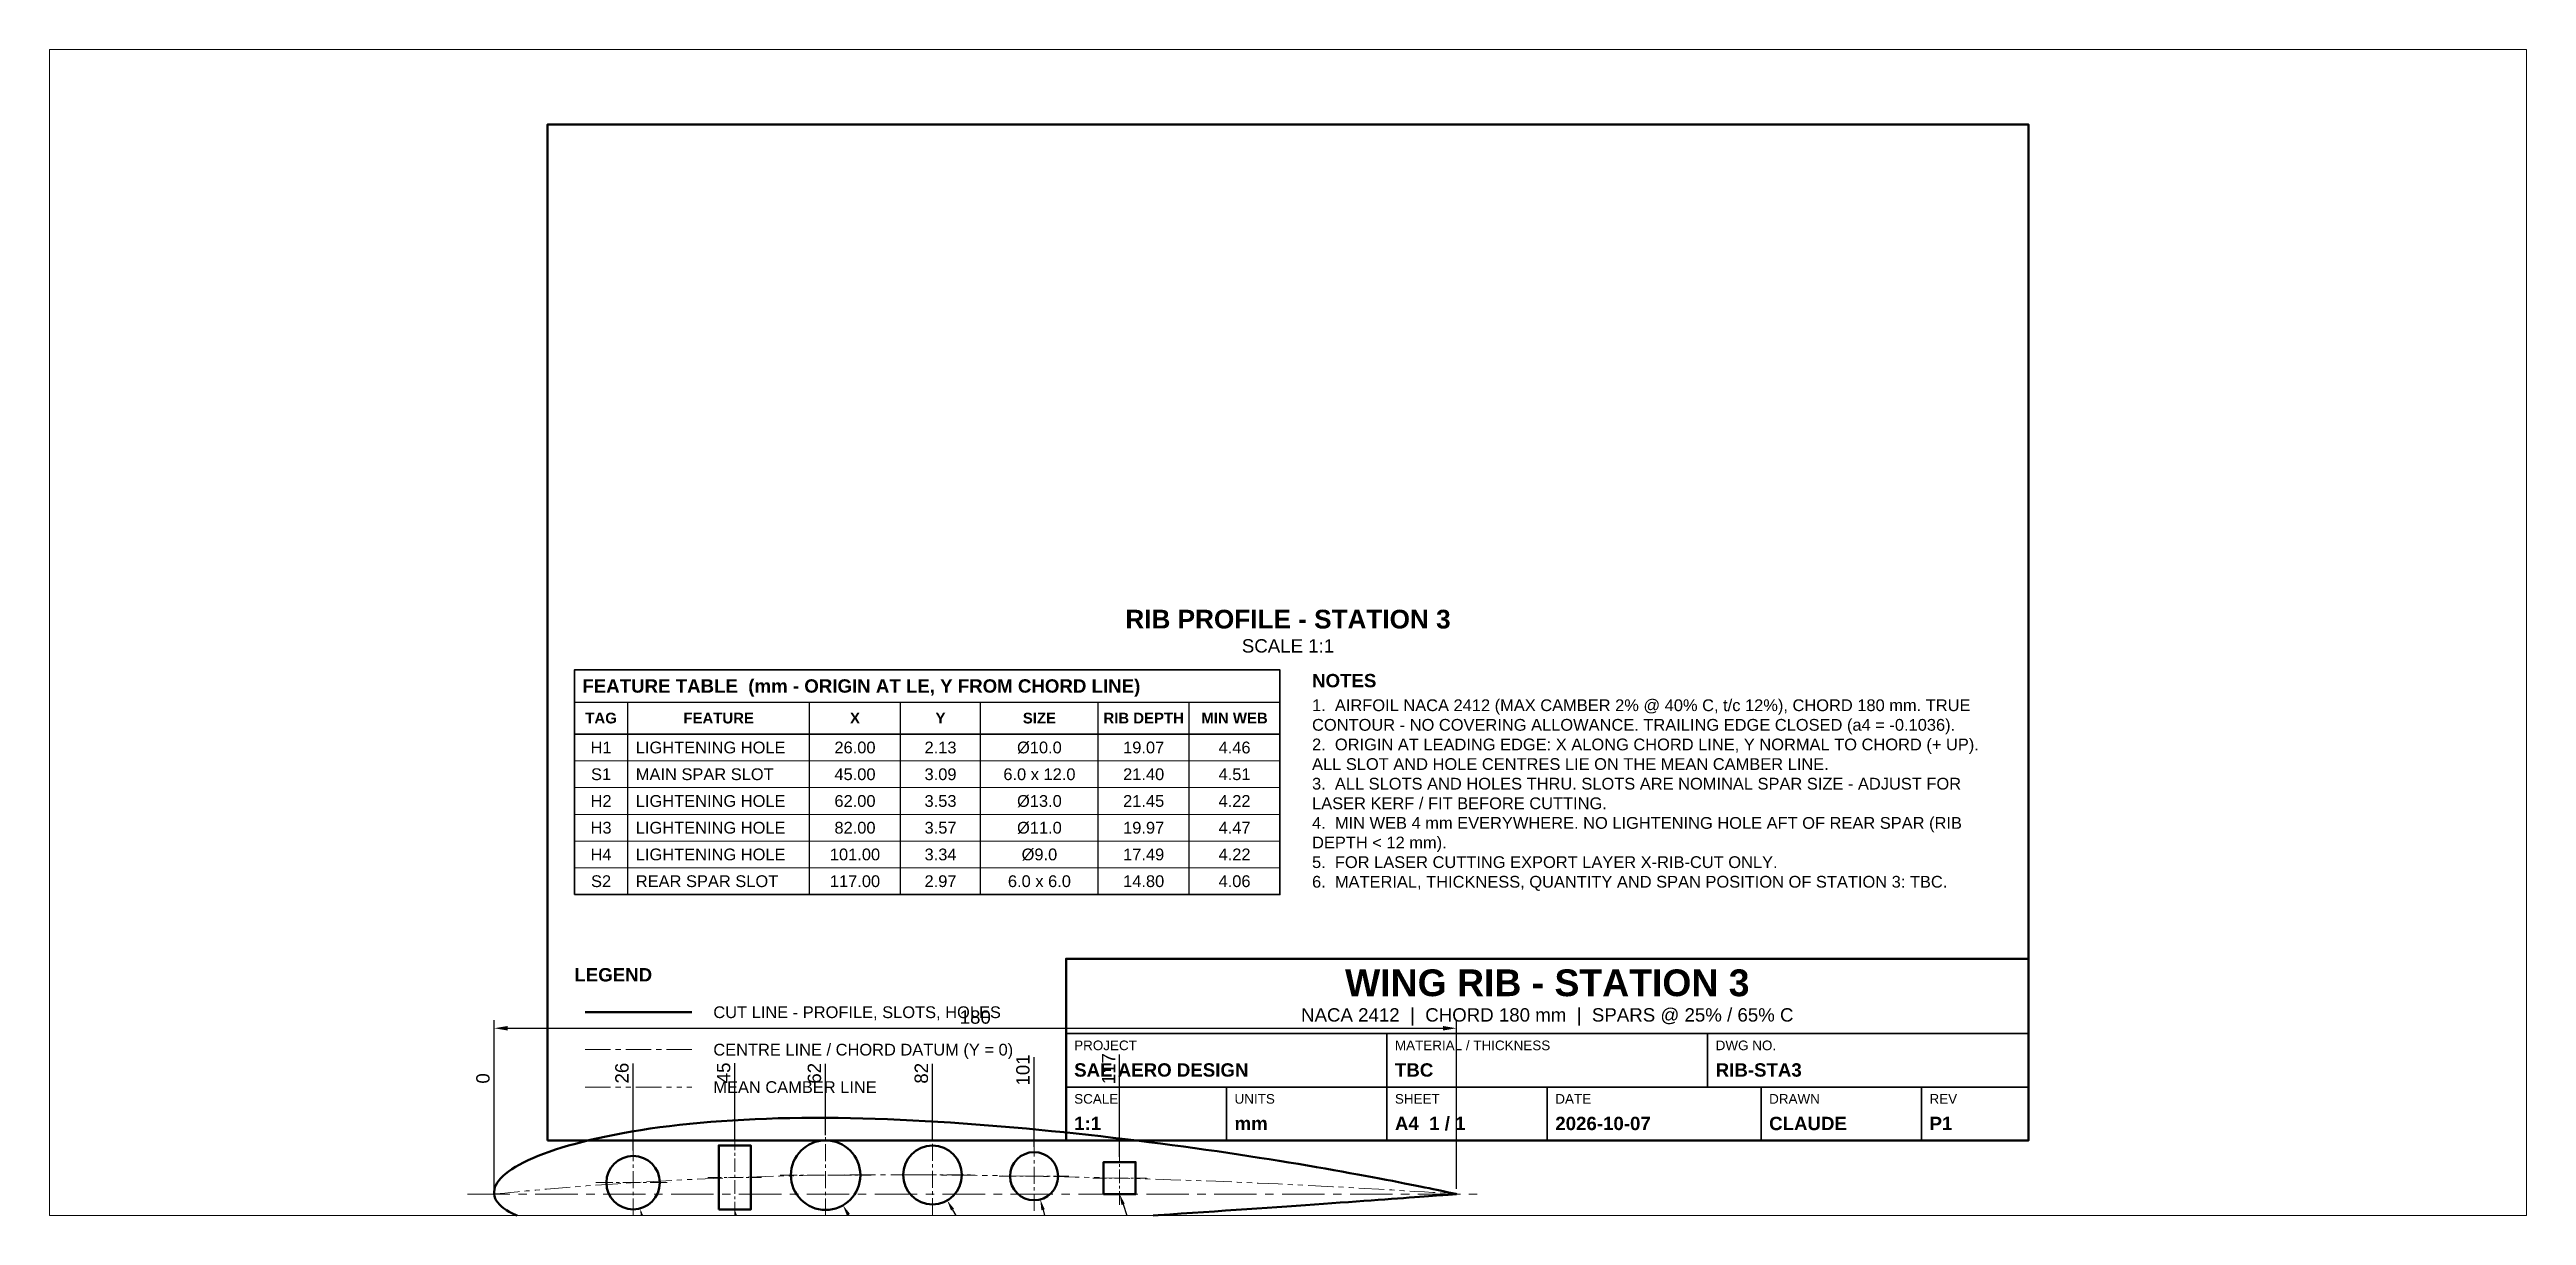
# Paper-space layout 'RIB STA 3' of a CAD drawing. Header units: millimetres. Extents: x -83 to 380, y -4 to 214.
# The model-space entities are those that its viewports show. They can reach past a viewport. Long polylines and large blocks are cut down to what shows.
import ezdxf
from ezdxf import colors
from ezdxf.entities.mleader import LeaderData, LeaderLine
from ezdxf.enums import TextEntityAlignment as Align
from ezdxf.math import Vec2, Vec3

# ---------------------------------------------------------------- set-up
doc = ezdxf.new("R2010")
doc.units = ezdxf.units.MM
doc.linetypes.add('CENTER', pattern=[50.8, 31.75, -6.35, 6.35, -6.35])
doc.linetypes.add('PHANTOM', pattern=[63.5, 31.75, -6.35, 6.35, -6.35, 6.35, -6.35])
for name, color, linetype, lineweight in [('X-ANNO-DIMS', 2, 'Continuous', 18), ('X-ANNO-NOTE', 7, 'Continuous', 25), ('X-ANNO-SCHD', 7, 'Continuous', 25), ('X-ANNO-TTLB', 7, 'Continuous', 35), ('X-RIB-CAMB', 8, 'PHANTOM', 13), ('X-RIB-CNTR', 1, 'CENTER', 18), ('X-RIB-CUT', 7, 'Continuous', 50)]:
    doc.layers.add(name, color=color, linetype=linetype, lineweight=lineweight)
doc.styles.add('ARIAL', font='arial.ttf')
doc.styles.add('ARIAL-B', font='arialbd.ttf')
doc.dimstyles.new('RIB-ISO', dxfattribs={"dimtxt": 2.5, "dimasz": 2.5, "dimexe": 1.5, "dimexo": 1, "dimgap": 0.8, "dimtad": 1, "dimdec": 1, "dimdsep": 46, "dimtxsty": 'ARIAL', "dimcen": 2.5, "dimadec": 0, "dimazin": 0, "dimtfac": 1, "dimtmove": 0, "dimatfit": 3, "dimfxl": 1, "dimarcsym": 0})

# ---------------------------------------------------------------- blocks, each defined once
blk = doc.blocks.new('*D58')
at = {"layer": 'Defpoints', "color": 0, "transparency": 16777216}
for p in [(0, 20), (0, 0), (0, 0)]:
    blk.add_point(p, dxfattribs=at)
at = {"layer": 'X-ANNO-DIMS', "color": 0, "lineweight": -2, "transparency": 16777216}
blk.add_line((0, 1), (0, 22.43), dxfattribs=at)
at = {"layer": 'X-ANNO-DIMS', "color": 0, "transparency": 16777216, "insert": (-2.08, 21.62), "char_height": 2.5, "attachment_point": 5, "rotation": 90, "style": 'ARIAL'}
blk.add_mtext('0', dxfattribs=at)
blk = doc.blocks.new('*D59')
at = {"layer": 'Defpoints', "color": 0, "transparency": 16777216}
for p in [(26, 20), (26, 7.13), (0, 0)]:
    blk.add_point(p, dxfattribs=at)
at = {"layer": 'X-ANNO-DIMS', "color": 0, "lineweight": -2, "transparency": 16777216}
blk.add_line((26, 8.13), (26, 24.42), dxfattribs=at)
at = {"layer": 'X-ANNO-DIMS', "color": 0, "transparency": 16777216, "insert": (23.92, 22.61), "char_height": 2.5, "attachment_point": 5, "rotation": 90, "style": 'ARIAL'}
blk.add_mtext('26', dxfattribs=at)
blk = doc.blocks.new('*D60')
at = {"layer": 'Defpoints', "color": 0, "transparency": 16777216}
for p in [(45, 20), (45, 9.09), (0, 0)]:
    blk.add_point(p, dxfattribs=at)
at = {"layer": 'X-ANNO-DIMS', "color": 0, "lineweight": -2, "transparency": 16777216}
blk.add_line((45, 10.09), (45, 24.5), dxfattribs=at)
at = {"layer": 'X-ANNO-DIMS', "color": 0, "transparency": 16777216, "insert": (42.93, 22.65), "char_height": 2.5, "attachment_point": 5, "rotation": 90, "style": 'ARIAL'}
blk.add_mtext('45', dxfattribs=at)
blk = doc.blocks.new('*D61')
at = {"layer": 'Defpoints', "color": 0, "transparency": 16777216}
for p in [(62, 20), (62, 10.03), (0, 0)]:
    blk.add_point(p, dxfattribs=at)
at = {"layer": 'X-ANNO-DIMS', "color": 0, "lineweight": -2, "transparency": 16777216}
blk.add_line((62, 11.03), (62, 24.37), dxfattribs=at)
at = {"layer": 'X-ANNO-DIMS', "color": 0, "transparency": 16777216, "insert": (59.92, 22.58), "char_height": 2.5, "attachment_point": 5, "rotation": 90, "style": 'ARIAL'}
blk.add_mtext('62', dxfattribs=at)
blk = doc.blocks.new('*D62')
at = {"layer": 'Defpoints', "color": 0, "transparency": 16777216}
for p in [(82, 20), (82, 9.07), (0, 0)]:
    blk.add_point(p, dxfattribs=at)
at = {"layer": 'X-ANNO-DIMS', "color": 0, "lineweight": -2, "transparency": 16777216}
blk.add_line((82, 10.07), (82, 24.36), dxfattribs=at)
at = {"layer": 'X-ANNO-DIMS', "color": 0, "transparency": 16777216, "insert": (79.92, 22.58), "char_height": 2.5, "attachment_point": 5, "rotation": 90, "style": 'ARIAL'}
blk.add_mtext('82', dxfattribs=at)
blk = doc.blocks.new('*D63')
at = {"layer": 'Defpoints', "color": 0, "transparency": 16777216}
for p in [(101, 20), (101, 7.84), (0, 0)]:
    blk.add_point(p, dxfattribs=at)
at = {"layer": 'X-ANNO-DIMS', "color": 0, "lineweight": -2, "transparency": 16777216}
blk.add_line((101, 8.84), (101, 25.61), dxfattribs=at)
at = {"layer": 'X-ANNO-DIMS', "color": 0, "transparency": 16777216, "insert": (98.92, 23.2), "char_height": 2.5, "attachment_point": 5, "rotation": 90, "style": 'ARIAL'}
blk.add_mtext('101', dxfattribs=at)
blk = doc.blocks.new('*D64')
at = {"layer": 'Defpoints', "color": 0, "transparency": 16777216}
for p in [(117, 20), (117, 5.98), (0, 0)]:
    blk.add_point(p, dxfattribs=at)
at = {"layer": 'X-ANNO-DIMS', "color": 0, "lineweight": -2, "transparency": 16777216}
blk.add_line((117, 6.98), (117, 26.09), dxfattribs=at)
at = {"layer": 'X-ANNO-DIMS', "color": 0, "transparency": 16777216, "insert": (114.94, 23.44), "char_height": 2.5, "attachment_point": 5, "rotation": 90, "style": 'ARIAL'}
blk.add_mtext('117', dxfattribs=at)
blk = doc.blocks.new('*D65')
at = {"layer": 'Defpoints', "color": 0, "transparency": 16777216}
for p in [(180, 31), (0, 0), (180, 0)]:
    blk.add_point(p, dxfattribs=at)
at = {"layer": 'X-ANNO-DIMS', "color": 0, "lineweight": -2, "transparency": 16777216}
for p, q in [((0, 1), (0, 32.5)), ((180, 1), (180, 32.5)), ((2.5, 31), (177.5, 31))]:
    blk.add_line(p, q, dxfattribs=at)
at = {"layer": 'X-ANNO-DIMS', "color": 0, "transparency": 16777216}
for points in [[(2.5, 31.42), (2.5, 30.58), (0, 31)], [(177.5, 31.42), (177.5, 30.58), (180, 31)]]:
    blk.add_solid(points, dxfattribs=at)
at = {"layer": 'X-ANNO-DIMS', "color": 0, "transparency": 16777216, "insert": (90, 33.08), "char_height": 2.5, "attachment_point": 5, "style": 'ARIAL'}
blk.add_mtext('180', dxfattribs=at)

msp = doc.modelspace()

# ---------------------------------------------------------------- linework, layer by layer
at = {"layer": 'X-RIB-CAMB', "ltscale": 0.15, "flags": 128}
msp.add_lwpolyline([(0, 0), (0.12, 0.01), (0.49, 0.05), (1.11, 0.11), (1.97, 0.19), (3.07, 0.3), (4.4, 0.43), (5.98, 0.57), (7.78, 0.74), (9.81, 0.91), (12.06, 1.1), (14.52, 1.31), (17.19, 1.51), (20.06, 1.73), (23.12, 1.94), (26.36, 2.15), (29.78, 2.36), (33.36, 2.56), (37.1, 2.75), (40.98, 2.93), (45, 3.09), (49.14, 3.24), (53.39, 3.36), (57.75, 3.46), (62.19, 3.53), (66.71, 3.58), (71.29, 3.6), (75.92, 3.6), (80.59, 3.58), (85.29, 3.55), (90, 3.5), (94.71, 3.44), (99.41, 3.37), (104.08, 3.28), (108.71, 3.18), (113.29, 3.07), (117.81, 2.95), (122.25, 2.82), (126.61, 2.68), (130.86, 2.53), (135, 2.38), (139.02, 2.21), (142.9, 2.05), (146.64, 1.88), (150.22, 1.71), (153.64, 1.54), (156.88, 1.38), (159.94, 1.21), (162.81, 1.05), (165.48, 0.9), (167.94, 0.76), (170.19, 0.62), (172.22, 0.5), (174.02, 0.39), (175.6, 0.29), (176.93, 0.2), (178.03, 0.13), (178.89, 0.07), (179.51, 0.03), (179.88, 0.01), (180, 0)], dxfattribs=at)
at = {"layer": 'X-RIB-CNTR', "ltscale": 0.08}
for p, q in [((45, -4.91), (45, 11.09)), ((117, -2.02), (117, 7.97)), ((40, 3.09), (50, 3.09)), ((112, 2.98), (122, 2.98))]:
    msp.add_line(p, q, dxfattribs=at)
at = {"layer": 'X-RIB-CNTR', "ltscale": 0.1}
for p, q in [((62, -4.97), (62, 12.03)), ((82, -3.93), (82, 11.07)), ((101, -3.16), (101, 9.84)), ((26, -4.87), (26, 9.13)), ((19, 2.13), (33, 2.13)), ((53.5, 3.53), (70.5, 3.53)), ((74.5, 3.57), (89.5, 3.57)), ((94.5, 3.34), (107.5, 3.34))]:
    msp.add_line(p, q, dxfattribs=at)
at = {"layer": 'X-RIB-CNTR', "ltscale": 0.25}
msp.add_line((-5, 0), (185, 0), dxfattribs=at)
at = {"layer": 'X-RIB-CUT'}
msp.add_lwpolyline([(82.87, -6.37), (85.21, -6.26), (87.55, -6.14), (89.89, -6.01), (92.24, -5.89), (94.58, -5.76), (96.92, -5.63), (99.26, -5.49), (101.59, -5.36), (103.91, -5.22), (106.22, -5.08), (108.53, -4.94), (110.82, -4.8), (113.1, -4.65), (115.36, -4.51), (117.6, -4.37), (119.83, -4.23), (122.04, -4.08), (124.22, -3.94), (126.39, -3.8), (128.53, -3.66), (130.64, -3.52), (132.72, -3.38), (134.78, -3.24), (136.81, -3.1), (138.8, -2.97), (140.77, -2.83), (142.69, -2.7), (144.58, -2.57), (146.44, -2.44), (148.26, -2.32), (150.03, -2.19), (151.77, -2.07), (153.46, -1.95), (155.11, -1.84), (156.72, -1.72), (158.28, -1.61), (159.8, -1.5), (161.26, -1.4), (162.68, -1.29), (164.05, -1.2), (165.36, -1.1), (166.63, -1.01), (167.84, -0.92), (169, -0.83), (170.11, -0.75), (171.16, -0.67), (172.15, -0.6), (173.09, -0.53), (173.97, -0.46), (174.79, -0.4), (175.55, -0.34), (176.26, -0.29), (176.9, -0.24), (177.49, -0.19), (178.01, -0.15), (178.48, -0.12), (178.88, -0.09), (179.22, -0.06), (179.5, -0.04), (179.72, -0.02), (179.88, -0.01), (179.97, 0), (180, 0), (179.97, 0.01), (179.88, 0.03), (179.73, 0.06), (179.51, 0.1), (179.24, 0.16), (178.9, 0.23), (178.51, 0.32), (178.05, 0.41), (177.54, 0.52), (176.96, 0.64), (176.33, 0.77), (175.64, 0.92), (174.88, 1.07), (174.08, 1.24), (173.21, 1.41), (172.29, 1.6), (171.31, 1.79), (170.27, 2), (169.18, 2.21), (168.04, 2.44), (166.85, 2.67), (165.6, 2.91), (164.3, 3.15), (162.94, 3.4), (161.54, 3.66), (160.09, 3.93), (158.59, 4.2), (157.05, 4.47), (155.45, 4.75), (153.82, 5.04), (152.13, 5.32), (150.41, 5.62), (148.64, 5.91), (146.84, 6.2), (144.99, 6.5), (143.11, 6.8), (141.19, 7.09), (139.23, 7.39), (137.24, 7.69), (135.22, 7.99), (133.16, 8.28), (131.08, 8.58), (128.97, 8.87), (126.82, 9.16), (124.66, 9.44), (122.47, 9.72), (120.25, 10), (118.02, 10.27), (115.76, 10.54), (113.49, 10.8), (111.2, 11.06), (108.9, 11.31), (106.58, 11.55), (104.25, 11.78), (101.91, 12.01), (99.56, 12.23), (97.2, 12.44), (94.84, 12.64), (92.47, 12.83), (90.11, 13.01), (87.74, 13.19), (85.37, 13.35), (83.01, 13.5), (80.65, 13.63), (78.29, 13.76), (75.95, 13.87), (73.61, 13.98), (71.28, 14.07), (68.95, 14.14), (66.63, 14.19), (64.33, 14.23), (62.04, 14.25), (59.78, 14.26), (57.53, 14.24), (55.31, 14.21), (53.11, 14.16), (50.94, 14.09), (48.8, 14), (46.68, 13.9), (44.6, 13.78), (42.55, 13.64), (40.53, 13.49), (38.54, 13.32), (36.6, 13.13), (34.69, 12.93), (32.82, 12.71), (30.99, 12.48), (29.2, 12.23), (27.46, 11.97), (25.76, 11.69), (24.1, 11.4), (22.5, 11.1), (20.94, 10.79), (19.43, 10.46), (17.97, 10.12), (16.56, 9.78), (15.2, 9.42), (13.9, 9.06), (12.65, 8.69), (11.46, 8.31), (10.32, 7.92), (9.24, 7.53), (8.21, 7.13), (7.25, 6.72), (6.34, 6.31), (5.49, 5.9), (4.7, 5.49), (3.97, 5.07), (3.3, 4.65), (2.69, 4.22), (2.14, 3.8), (1.66, 3.38), (1.23, 2.95), (0.87, 2.53), (0.57, 2.1), (0.33, 1.68), (0.15, 1.26), (0.04, 0.84), (-0.01, 0.42), (0, 0), (0.07, -0.41), (0.21, -0.81), (0.4, -1.2), (0.66, -1.58), (0.97, -1.95), (1.35, -2.31), (1.78, -2.65), (2.28, -2.99), (2.83, -3.31), (3.44, -3.62), (4.11, -3.92), (4.84, -4.21), (5.63, -4.49), (6.47, -4.76), (7.36, -5.01), (8.31, -5.25), (9.32, -5.48), (10.38, -5.7), (11.49, -5.9), (12.66, -6.1), (13.87, -6.28), (15.14, -6.45)], dxfattribs=at)
for points in [[(42, -2.91), (48, -2.91), (48, 9.09), (42, 9.09)], [(114, -0.03), (120, -0.03), (120, 5.97), (114, 5.97)]]:
    msp.add_lwpolyline(points, close=True, dxfattribs=at)
for centre, radius in [((62, 3.53), 6.5), ((26, 2.13), 5), ((82, 3.57), 5.5), ((101, 3.34), 4.5)]:
    msp.add_circle(centre, radius, dxfattribs=at)

# ---------------------------------------------------------------- dimensions: what is measured, and where the dimension line sits
at = {"layer": 'X-ANNO-DIMS'}
dim = msp.add_linear_dim(base=(180, 31), p1=(0, 0), p2=(180, 0), dimstyle='RIB-ISO', dxfattribs=at)
dim.commit()
dim.dimension.update_dxf_attribs({"geometry": '*D65', "text_midpoint": (90, 33.08)})
for feature_location, offset, picture, middle in [((117, 5.97), (0, 14.03), '*D64', (114.94, 23.44)), ((101, 7.84), (0, 12.16), '*D63', (98.92, 23.2)), ((45, 9.09), (0, 10.91), '*D60', (42.93, 22.65)), ((26, 7.13), (0, 12.87), '*D59', (23.92, 22.61)), ((62, 10.03), (0, 9.97), '*D61', (59.92, 22.58)), ((82, 9.07), (0, 10.93), '*D62', (79.92, 22.58)), ((0, 0), (0, 20), '*D58', (-2.07643247, 21.61514325))]:
    dim = msp.add_ordinate_dim(feature_location=feature_location, offset=offset, dtype=1, origin=(0, 0), dimstyle='RIB-ISO', dxfattribs=at)
    dim.commit()
    dim.dimension.update_dxf_attribs({"geometry": picture, "text_midpoint": middle})

# ---------------------------------------------------------------- leaders
at = {"layer": 'X-ANNO-NOTE'}
ml = msp.add_multileader_mtext('Standard', dxfattribs=at)
ml.set_content('H1  %%c10', color=256, style='ARIAL')
ml.set_leader_properties()
ml.build(insert=Vec2(0, 0))
ml.multileader.update_dxf_attribs({"dogleg_length": 2, "arrow_head_size": 2})
ctx = ml.context
ctx.base_point, ctx.char_height, ctx.arrow_head_size, ctx.landing_gap_size = Vec3(32.05, -13), 2.5, 2, 1
notes = []
notes.append((ctx, [(0, (1, 1, 0), (30.05, -13), (1, 0), 2, [(0, [(27.29, -2.7)], 0, [])])]))
ctx.mtext.insert, ctx.mtext.flow_direction = Vec3(33.05, -11.7), 5
ml = msp.add_multileader_mtext('Standard', dxfattribs=at)
ml.set_content('S1  SLOT 6 x 12\\PMAIN SPAR, 25% C', color=256, style='ARIAL')
ml.set_leader_properties()
ml.build(insert=Vec2(0, 0))
ml.multileader.update_dxf_attribs({"dogleg_length": 2, "arrow_head_size": 2})
ctx = ml.context
ctx.base_point, ctx.char_height, ctx.arrow_head_size, ctx.landing_gap_size = Vec3(52, -26), 2.5, 2, 1
notes.append((ctx, [(0, (1, 1, 0), (50, -26), (1, 0), 2, [(0, [(45, -2.91)], 0, [])])]))
ctx.mtext.insert, ctx.mtext.flow_direction = Vec3(53, -24.5), 5
ml = msp.add_multileader_mtext('Standard', dxfattribs=at)
ml.set_content('H2  %%c13', color=256, style='ARIAL')
ml.set_leader_properties()
ml.build(insert=Vec2(0, 0))
ml.multileader.update_dxf_attribs({"dogleg_length": 2, "arrow_head_size": 2})
ctx = ml.context
ctx.base_point, ctx.char_height, ctx.arrow_head_size, ctx.landing_gap_size = Vec3(77.01, -19), 2.5, 2, 1
notes.append((ctx, [(0, (1, 1, 0), (75.01, -19), (1, 0), 2, [(0, [(65.25, -2.1)], 0, [])])]))
ctx.mtext.insert, ctx.mtext.flow_direction = Vec3(78.01, -17.7), 5
ml = msp.add_multileader_mtext('Standard', dxfattribs=at)
ml.set_content('H3  %%c11', color=256, style='ARIAL')
ml.set_leader_properties()
ml.build(insert=Vec2(0, 0))
ml.multileader.update_dxf_attribs({"dogleg_length": 2, "arrow_head_size": 2})
ctx = ml.context
ctx.base_point, ctx.char_height, ctx.arrow_head_size, ctx.landing_gap_size = Vec3(97.03, -19), 2.5, 2, 1
notes.append((ctx, [(0, (1, 1, 0), (95.03, -19), (1, 0), 2, [(0, [(84.75, -1.19)], 0, [])])]))
ctx.mtext.insert, ctx.mtext.flow_direction = Vec3(98.03, -17.7), 5
ml = msp.add_multileader_mtext('Standard', dxfattribs=at)
ml.set_content('H4  %%c9', color=256, style='ARIAL')
ml.set_leader_properties()
ml.build(insert=Vec2(0, 0))
ml.multileader.update_dxf_attribs({"dogleg_length": 2, "arrow_head_size": 2})
ctx = ml.context
ctx.base_point, ctx.char_height, ctx.arrow_head_size, ctx.landing_gap_size = Vec3(107.38, -13), 2.5, 2, 1
notes.append((ctx, [(0, (1, 1, 0), (105.38, -13), (1, 0), 2, [(0, [(102.16, -1.01)], 0, [])])]))
ctx.mtext.insert, ctx.mtext.flow_direction = Vec3(108.38, -11.7), 5
ml = msp.add_multileader_mtext('Standard', dxfattribs=at)
ml.set_content('S2  SLOT 6 x 6\\PREAR SPAR, 65% C', color=256, style='ARIAL')
ml.set_leader_properties()
ml.build(insert=Vec2(0, 0))
ml.multileader.update_dxf_attribs({"dogleg_length": 2, "arrow_head_size": 2})
ctx = ml.context
ctx.base_point, ctx.char_height, ctx.arrow_head_size, ctx.landing_gap_size = Vec3(128, -26), 2.5, 2, 1
notes.append((ctx, [(0, (1, 1, 0), (126, -26), (1, 0), 2, [(0, [(117, -0.03)], 0, [])])]))
ctx.mtext.insert, ctx.mtext.flow_direction = Vec3(129, -24.5), 5
for ctx, leaders in notes:
    for number, flags, end, landing, length, lines in leaders:
        leader = LeaderData()
        leader.index, (leader.has_last_leader_line, leader.has_dogleg_vector, leader.attachment_direction) = number, flags
        leader.last_leader_point, leader.dogleg_vector, leader.dogleg_length = Vec3(end), Vec3(landing), length
        for number, points, colour, breaks in lines:
            line = LeaderLine()
            line.index, line.vertices, line.color, line.breaks = number, Vec3.list(points), colors.encode_raw_color(colour), breaks
            leader.lines.append(line)
        ctx.leaders.append(leader)

psp = doc.layouts.new('RIB STA 3')

# ---------------------------------------------------------------- linework, layer by layer
at = {"layer": 'X-ANNO-SCHD'}
for p, q in [((15, 92), (147, 92)), ((25, 56), (25, 92)), ((59, 56), (59, 92)), ((76, 56), (76, 92)), ((91, 56), (91, 92)), ((113, 56), (113, 92)), ((130, 56), (130, 92))]:
    psp.add_line(p, q, dxfattribs=at)
at = {"layer": 'X-ANNO-SCHD', "lineweight": 35}
psp.add_line((15, 86), (147, 86), dxfattribs=at)
at = {"layer": 'X-ANNO-SCHD', "lineweight": 18}
for p, q in [((15, 81), (147, 81)), ((15, 76), (147, 76)), ((15, 71), (147, 71)), ((15, 66), (147, 66)), ((15, 61), (147, 61))]:
    psp.add_line(p, q, dxfattribs=at)
at = {"layer": 'X-ANNO-SCHD', "lineweight": 35}
psp.add_lwpolyline([(15, 56), (147, 56), (147, 98), (15, 98)], close=True, dxfattribs=at)
at = {"layer": 'X-ANNO-TTLB'}
for p, q in [((107, 30), (287, 30)), ((167, 20), (167, 30)), ((227, 20), (227, 30)), ((107, 20), (287, 20)), ((137, 10), (137, 20)), ((167, 10), (167, 20)), ((197, 10), (197, 20)), ((237, 10), (237, 20)), ((267, 10), (267, 20))]:
    psp.add_line(p, q, dxfattribs=at)
at = {"layer": 'X-ANNO-TTLB', "lineweight": 50}
for points in [[(10, 10), (287, 10), (287, 200), (10, 200)], [(107, 10), (287, 10), (287, 44), (107, 44)]]:
    psp.add_lwpolyline(points, close=True, dxfattribs=at)
at = {"layer": 'X-RIB-CAMB', "ltscale": 0.15}
psp.add_line((17, 20), (37, 20), dxfattribs=at)
at = {"layer": 'X-RIB-CNTR', "ltscale": 0.15}
psp.add_line((17, 27), (37, 27), dxfattribs=at)
at = {"layer": 'X-RIB-CUT'}
psp.add_line((17, 34), (37, 34), dxfattribs=at)

# ---------------------------------------------------------------- texts
at = {"layer": 'X-ANNO-NOTE'}
for s, height, style, p in [('RIB PROFILE - STATION 3', 3.5, 'ARIAL-B', (148.5, 107.5)), ('SCALE 1:1', 2.5, 'ARIAL', (148.5, 102.5)), ('TAG', 2, 'ARIAL-B', (20, 89)), ('FEATURE', 2, 'ARIAL-B', (42, 89)), ('X', 2, 'ARIAL-B', (67.5, 89)), ('Y', 2, 'ARIAL-B', (83.5, 89)), ('SIZE', 2, 'ARIAL-B', (102, 89)), ('RIB DEPTH', 2, 'ARIAL-B', (121.5, 89)), ('MIN WEB', 2, 'ARIAL-B', (138.5, 89)), ('H1', 2.2, 'ARIAL', (20, 83.5)), ('26.00', 2.2, 'ARIAL', (67.5, 83.5)), ('2.13', 2.2, 'ARIAL', (83.5, 83.5)), ('%%c10.0', 2.2, 'ARIAL', (102, 83.5)), ('19.07', 2.2, 'ARIAL', (121.5, 83.5)), ('4.46', 2.2, 'ARIAL', (138.5, 83.5)), ('S1', 2.2, 'ARIAL', (20, 78.5)), ('45.00', 2.2, 'ARIAL', (67.5, 78.5)), ('3.09', 2.2, 'ARIAL', (83.5, 78.5)), ('6.0 x 12.0', 2.2, 'ARIAL', (102, 78.5)), ('21.40', 2.2, 'ARIAL', (121.5, 78.5)), ('4.51', 2.2, 'ARIAL', (138.5, 78.5)), ('H2', 2.2, 'ARIAL', (20, 73.5)), ('62.00', 2.2, 'ARIAL', (67.5, 73.5)), ('3.53', 2.2, 'ARIAL', (83.5, 73.5)), ('%%c13.0', 2.2, 'ARIAL', (102, 73.5)), ('21.45', 2.2, 'ARIAL', (121.5, 73.5)), ('4.22', 2.2, 'ARIAL', (138.5, 73.5)), ('H3', 2.2, 'ARIAL', (20, 68.5)), ('82.00', 2.2, 'ARIAL', (67.5, 68.5)), ('3.57', 2.2, 'ARIAL', (83.5, 68.5)), ('%%c11.0', 2.2, 'ARIAL', (102, 68.5)), ('19.97', 2.2, 'ARIAL', (121.5, 68.5)), ('4.47', 2.2, 'ARIAL', (138.5, 68.5)), ('H4', 2.2, 'ARIAL', (20, 63.5)), ('101.00', 2.2, 'ARIAL', (67.5, 63.5)), ('3.34', 2.2, 'ARIAL', (83.5, 63.5)), ('%%c9.0', 2.2, 'ARIAL', (102, 63.5)), ('17.49', 2.2, 'ARIAL', (121.5, 63.5)), ('4.22', 2.2, 'ARIAL', (138.5, 63.5)), ('S2', 2.2, 'ARIAL', (20, 58.5)), ('117.00', 2.2, 'ARIAL', (67.5, 58.5)), ('2.97', 2.2, 'ARIAL', (83.5, 58.5)), ('6.0 x 6.0', 2.2, 'ARIAL', (102, 58.5)), ('14.80', 2.2, 'ARIAL', (121.5, 58.5)), ('4.06', 2.2, 'ARIAL', (138.5, 58.5)), ('WING RIB - STATION 3', 5, 'ARIAL-B', (197, 39.5)), ('NACA 2412  |  CHORD 180 mm  |  SPARS @ 25% / 65% C', 2.5, 'ARIAL', (197, 33.5))]:
    psp.add_text(s, height=height, dxfattribs=dict(at, style=style)).set_placement(p, align=Align.MIDDLE_CENTER)
for s, height, style, p in [('FEATURE TABLE  (mm - ORIGIN AT LE, Y FROM CHORD LINE)', 2.5, 'ARIAL-B', (16.5, 95)), ('NOTES', 2.5, 'ARIAL-B', (153, 96)), ('LIGHTENING HOLE', 2.2, 'ARIAL', (26.5, 83.5)), ('MAIN SPAR SLOT', 2.2, 'ARIAL', (26.5, 78.5)), ('LIGHTENING HOLE', 2.2, 'ARIAL', (26.5, 73.5)), ('LIGHTENING HOLE', 2.2, 'ARIAL', (26.5, 68.5)), ('LIGHTENING HOLE', 2.2, 'ARIAL', (26.5, 63.5)), ('REAR SPAR SLOT', 2.2, 'ARIAL', (26.5, 58.5)), ('LEGEND', 2.5, 'ARIAL-B', (15, 41)), ('CUT LINE - PROFILE, SLOTS, HOLES', 2.2, 'ARIAL', (41, 34)), ('CENTRE LINE / CHORD DATUM (Y = 0)', 2.2, 'ARIAL', (41, 27)), ('PROJECT', 1.8, 'ARIAL', (108.5, 27.8)), ('MATERIAL / THICKNESS', 1.8, 'ARIAL', (168.5, 27.8)), ('DWG NO.', 1.8, 'ARIAL', (228.5, 27.8)), ('SAE AERO DESIGN', 2.5, 'ARIAL-B', (108.5, 23.2)), ('TBC', 2.5, 'ARIAL-B', (168.5, 23.2)), ('RIB-STA3', 2.5, 'ARIAL-B', (228.5, 23.2)), ('MEAN CAMBER LINE', 2.2, 'ARIAL', (41, 20)), ('SCALE', 1.8, 'ARIAL', (108.5, 17.8)), ('UNITS', 1.8, 'ARIAL', (138.5, 17.8)), ('SHEET', 1.8, 'ARIAL', (168.5, 17.8)), ('DATE', 1.8, 'ARIAL', (198.5, 17.8)), ('DRAWN', 1.8, 'ARIAL', (238.5, 17.8)), ('REV', 1.8, 'ARIAL', (268.5, 17.8)), ('1:1', 2.5, 'ARIAL-B', (108.5, 13.2)), ('mm', 2.5, 'ARIAL-B', (138.5, 13.2)), ('A4  1 / 1', 2.5, 'ARIAL-B', (168.5, 13.2)), ('2026-10-07', 2.5, 'ARIAL-B', (198.5, 13.2)), ('CLAUDE', 2.5, 'ARIAL-B', (238.5, 13.2)), ('P1', 2.5, 'ARIAL-B', (268.5, 13.2))]:
    psp.add_text(s, height=height, dxfattribs=dict(at, style=style)).set_placement(p, align=Align.MIDDLE_LEFT)
at = {"layer": 'X-ANNO-NOTE', "insert": (153, 92.5), "char_height": 2.2, "width": 129, "attachment_point": 1, "style": 'ARIAL'}
psp.add_mtext('1.  AIRFOIL NACA 2412 (MAX CAMBER 2% @ 40% C, t/c 12%), CHORD 180 mm. TRUE CONTOUR - NO COVERING ALLOWANCE. TRAILING EDGE CLOSED (a4 = -0.1036).\\P2.  ORIGIN AT LEADING EDGE: X ALONG CHORD LINE, Y NORMAL TO CHORD (+ UP). ALL SLOT AND HOLE CENTRES LIE ON THE MEAN CAMBER LINE.\\P3.  ALL SLOTS AND HOLES THRU. SLOTS ARE NOMINAL SPAR SIZE - ADJUST FOR LASER KERF / FIT BEFORE CUTTING.\\P4.  MIN WEB 4 mm EVERYWHERE. NO LIGHTENING HOLE AFT OF REAR SPAR (RIB DEPTH < 12 mm).\\P5.  FOR LASER CUTTING EXPORT LAYER X-RIB-CUT ONLY.\\P6.  MATERIAL, THICKNESS, QUANTITY AND SPAN POSITION OF STATION 3: TBC.', dxfattribs=at)

# ---------------------------------------------------------------- viewports
at = {"layer": '0'}
psp.add_viewport(center=(148.5, 105), size=(463.34, 218), view_center_point=(148.5, 105), view_height=218, dxfattribs=at)

doc.saveas('drawing.dxf')
